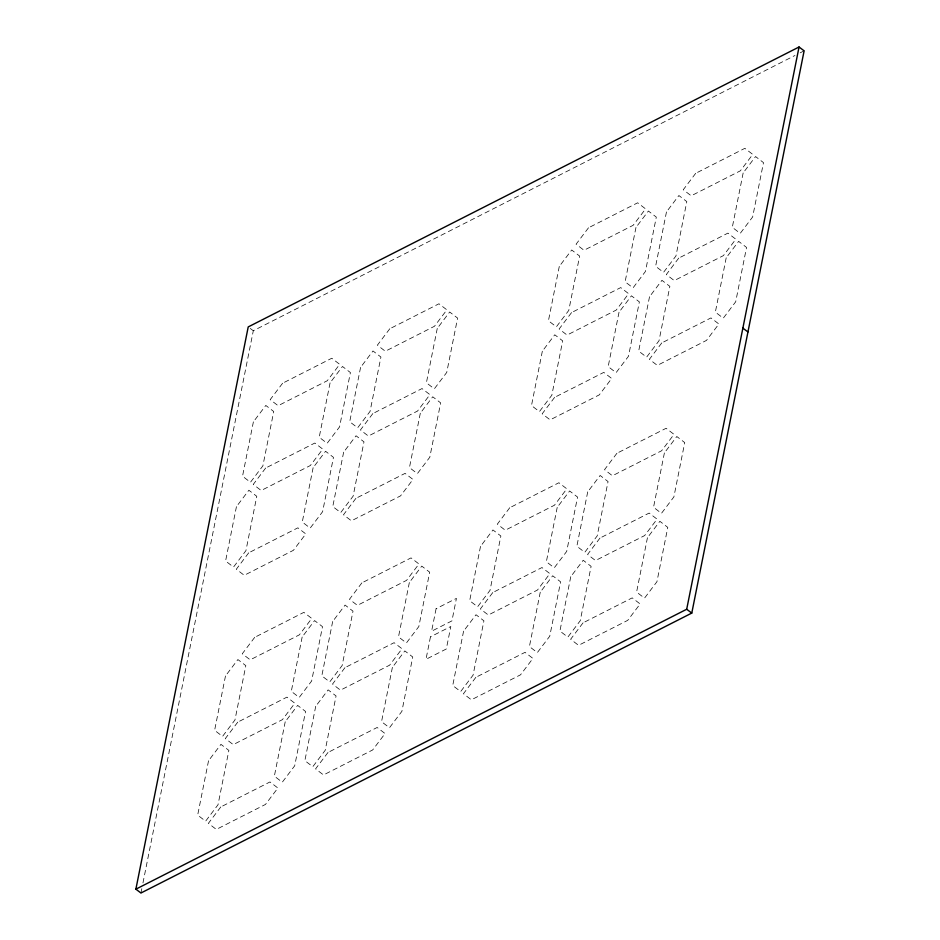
<?xml version="1.0" encoding="UTF-8"?>
<svg xmlns="http://www.w3.org/2000/svg" width="940" height="940" viewBox="0 0 940 940"><rect width="100%" height="100%" fill="white"/><g stroke="black" fill="none" stroke-linecap="round" stroke-linejoin="round"><path stroke-width="0.7" stroke-dasharray="4.7 3.53" d="M140.953 893L141.811 888.688M142.962 882.93L253.307 330.739L794.97 55.483M800.198 52.828L804.123 50.831M250.251 328.448L253.307 330.739M236.445 506.648L225.588 561.004L233.508 567.079L245.928 550.664L256.784 496.308L248.865 490.234L236.445 506.648M253.389 421.86L242.532 476.204L250.451 482.291L262.871 465.876L273.728 411.52L265.808 405.446L253.389 421.86M208.539 760.766L197.67 815.109L205.601 821.196L218.01 804.781L228.878 750.425L220.947 744.351L208.539 760.766M225.483 675.966L214.614 730.321L222.545 736.396L234.953 719.981L245.822 665.638L237.891 659.551L225.483 675.966M313.126 467.685L302.269 522.029L310.188 528.115L322.608 511.701L333.465 457.345L325.546 451.271L313.126 467.685M330.069 382.886L319.212 437.241L327.132 443.316L339.552 426.901L350.409 372.557L342.489 366.482L330.069 382.886M285.22 721.791L274.351 776.146L282.282 782.221L294.69 765.806L305.559 711.462L297.627 705.388L285.22 721.791M302.163 637.003L291.294 691.358L299.226 697.433L311.634 681.018L322.502 626.663L314.571 620.588L302.163 637.003M343.64 452.175L332.772 506.531L340.703 512.606L353.111 496.191L363.98 441.847L356.048 435.772L343.64 452.175M360.584 367.387L349.715 421.743L357.647 427.818L370.055 411.403L380.923 357.047L372.992 350.973L360.584 367.387M315.723 706.293L304.865 760.648L312.785 766.723L325.205 750.308L336.062 695.952L328.142 689.878L315.723 706.293M332.666 621.505L321.809 675.848L329.728 681.923L342.148 665.52L353.005 611.164L345.086 605.09L332.666 621.505M420.321 413.212L409.452 467.568L417.372 473.643L429.791 457.228L440.649 402.884L432.729 396.798L420.321 413.212M437.264 328.424L426.396 382.768L434.315 388.855L446.735 372.44L457.592 318.084L449.673 312.01L437.264 328.424M392.403 667.33L381.546 721.673L389.465 727.76L401.885 711.345L412.742 656.99L404.823 650.915L392.403 667.33M409.346 582.53L398.49 636.885L406.409 642.96L418.829 626.545L429.686 572.202L421.766 566.115L409.346 582.53M430.473 636.827L425.985 659.316L446.312 648.988L450.812 626.498L430.473 636.827M436.089 608.721L431.601 631.21L451.94 620.87L456.429 598.38L436.089 608.721M463.585 631.151L452.728 685.507L460.647 691.582L473.067 675.167L483.924 620.823L476.004 614.736L463.585 631.151M480.528 546.363L469.671 600.707L477.591 606.793L490.01 590.379L500.867 536.023L492.948 529.948L480.528 546.363M542.345 351.207L531.488 405.551L539.407 411.626L551.827 395.223L562.684 340.868L554.764 334.793L542.345 351.207M559.288 266.408L548.431 320.763L556.351 326.838L568.77 310.423L579.628 256.068L571.708 249.993L559.288 266.408M540.265 592.188L529.408 646.544L537.327 652.618L549.747 636.204L560.604 581.848L552.685 575.774L540.265 592.188M557.209 507.389L546.351 561.744L554.271 567.819L566.691 551.404L577.548 497.06L569.628 490.986L557.209 507.389M619.025 312.233L608.168 366.588L616.088 372.663L628.496 356.248L639.365 301.904L631.445 295.818L619.025 312.233M635.969 227.445L625.112 281.788L633.031 287.875L645.439 271.46L656.308 217.105L648.389 211.03L635.969 227.445M570.768 576.678L559.911 631.034L567.831 637.109L580.25 620.706L591.107 566.35L583.188 560.275L570.768 576.678M587.712 491.89L576.855 546.246L584.774 552.321L597.194 535.906L608.051 481.55L600.131 475.476L587.712 491.89M649.528 296.735L638.671 351.078L646.591 357.165L659.011 340.75L669.868 286.394L661.948 280.32L649.528 296.735M666.472 211.935L655.615 266.29L663.534 272.365L675.954 255.95L686.811 201.607L678.891 195.532L666.472 211.935M647.448 537.715L636.591 592.071L644.511 598.145L656.931 581.731L667.788 527.387L659.868 521.301L647.448 537.715M664.392 452.927L653.535 507.271L661.455 513.357L673.874 496.943L684.731 442.587L676.812 436.512L664.392 452.927M726.209 257.772L715.352 312.115L723.271 318.19L735.691 301.787L746.548 247.432L738.629 241.357L726.209 257.772M743.152 172.972L732.295 227.327L740.215 233.402L752.635 216.987L763.491 162.632L755.572 156.557L743.152 172.972M282.611 383.226L270.203 399.641L278.123 405.716L327.273 380.735L339.693 364.332L331.761 358.246L282.611 383.226M265.668 468.026L253.26 484.429L261.179 490.515L310.329 465.535L322.749 449.12L314.818 443.046L265.668 468.026M389.806 328.753L377.387 345.168L385.306 351.243L434.456 326.274L446.876 309.859L438.957 303.785L389.806 328.753M248.724 552.814L236.316 569.229L244.236 575.303L293.386 550.323L305.805 533.92L297.874 527.834L248.724 552.814M372.863 413.553L360.443 429.968L368.363 436.043L417.513 411.062L429.933 394.647L422.013 388.572L372.863 413.553M355.919 498.341L343.5 514.756L351.419 520.831L400.569 495.862L412.989 479.447L405.07 473.372L355.919 498.341M254.705 637.343L242.285 653.758L250.204 659.833L299.355 634.852L311.774 618.438L303.855 612.363L254.705 637.343M588.511 227.786L576.091 244.189L584.01 250.275L633.161 225.295L645.58 208.88L637.661 202.805L588.511 227.786M237.761 722.132L225.341 738.546L233.261 744.621L282.411 719.652L294.831 703.238L286.912 697.151L237.761 722.132M361.888 582.87L349.469 599.285L357.4 605.36L406.55 580.38L418.958 563.976L411.038 557.89L361.888 582.87M571.567 312.573L559.147 328.988L567.067 335.063L616.217 310.082L628.637 293.68L620.717 287.593L571.567 312.573M695.694 173.312L683.274 189.727L691.206 195.802L740.356 170.822L752.764 154.407L744.844 148.332L695.694 173.312M220.818 806.931L208.398 823.334L216.317 829.421L265.468 804.44L277.887 788.025L269.968 781.951L220.818 806.931M344.945 667.67L332.525 684.073L340.456 690.16L389.606 665.179L402.014 648.764L394.095 642.69L344.945 667.67M554.624 397.362L542.204 413.776L550.123 419.863L599.274 394.882L611.693 378.468L603.774 372.393L554.624 397.362M678.75 258.101L666.331 274.515L674.262 280.59L723.412 255.621L735.82 239.207L727.901 233.132L678.75 258.101M509.75 507.729L497.331 524.144L505.262 530.219L554.412 505.25L566.82 488.835L558.901 482.749L509.75 507.729M328.001 752.458L315.582 768.873L323.513 774.948L372.663 749.967L385.071 733.553L377.152 727.478L328.001 752.458M661.807 342.9L649.387 359.315L657.318 365.39L706.469 340.409L718.877 323.995L710.957 317.92L661.807 342.9M492.807 592.529L480.387 608.932L488.318 615.019L537.469 590.038L549.877 573.623L541.957 567.548L492.807 592.529M616.934 453.256L604.526 469.671L612.445 475.757L661.596 450.777L674.015 434.362L666.084 428.288L616.934 453.256M475.863 677.317L463.444 693.732L471.375 699.807L520.525 674.826L532.933 658.423L525.014 652.337L475.863 677.317M599.99 538.056L587.582 554.471L595.502 560.546L644.652 535.565L657.072 519.15L649.141 513.076L599.99 538.056M583.047 622.844L570.639 639.259L578.558 645.334L627.709 620.365L640.128 603.95L632.197 597.875L583.047 622.844"/><path stroke-width="1.41" d="M135.877 889.17L248.219 326.92L799.047 47L804.123 50.831L691.781 613.08L140.953 893L135.877 889.17L686.693 609.261L799.047 47M742.87 328.13L747.958 331.961M686.693 609.261L691.781 613.08"/></g></svg>
